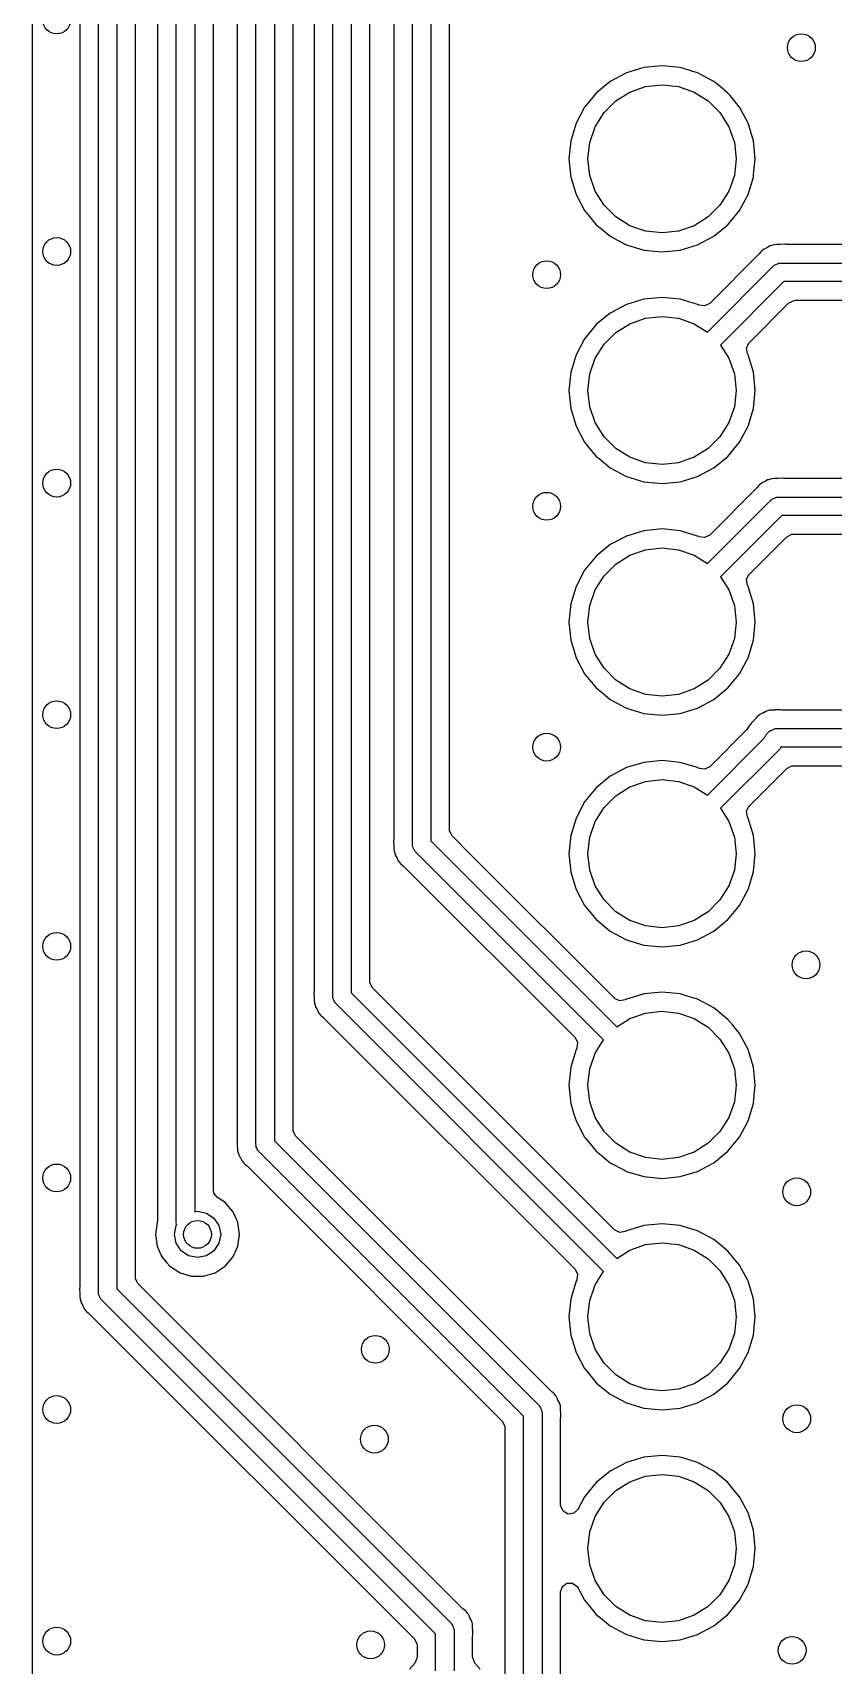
# Model space of a CAD drawing. Extents: x 100.3 to 185, y -144.7 to -85.3.
# Drawn here: x 100.3 to 108.95, y -123.76 to -106.14 of the extents above; entities that cross this region are included whole.
import ezdxf

# ---------------------------------------------------------------- set-up
doc = ezdxf.new("R2010")
doc.units = 0
doc.layers.add('BLACK', color=7, linetype='CONTINUOUS')

msp = doc.modelspace()

# ---------------------------------------------------------------- linework, layer by layer
at = {"layer": 'BLACK', "linetype": 'CONTINUOUS'}
for p, q in [((100.3, -130.568), (100.3, -91.0553)), ((101.01, -119.74), (101.01, -97.09)), ((101.21, -97.1314), (101.21, -119.699)), ((101.41, -119.575), (101.41, -97.2555)), ((101.649, -97.5243), (101.649, -118.915)), ((101.85, -118.98), (101.85, -97.5)), ((102.05, -97.5414), (102.05, -118.866)), ((102.251, -118.63), (102.251, -97.6655)), ((102.509, -98.0143), (102.509, -118.075)), ((102.71, -118.14), (102.71, -97.99)), ((102.91, -98.0314), (102.91, -118.099)), ((103.111, -117.975), (103.111, -98.1555)), ((103.34, -98.5093), (103.34, -116.479)), ((103.54, -116.544), (103.54, -98.485)), ((103.74, -98.5264), (103.74, -116.503)), ((103.941, -116.379), (103.941, -100.684)), ((104.2, -104.574), (104.2, -114.839)), ((104.4, -114.904), (104.4, -104.55)), ((104.6, -104.591), (104.6, -114.863)), ((104.8, -107.5), (104.8, -105)), ((100.809, -106.003), (100.809, -108.497)), ((106.711, -106.571), (106.537, -106.664)), ((106.899, -106.514), (106.711, -106.571)), ((106.711, -106.571), (106.711, -106.571)), ((107.096, -106.495), (106.899, -106.514)), ((106.899, -106.514), (106.899, -106.514)), ((107.292, -106.514), (107.096, -106.495)), ((107.096, -106.495), (107.096, -106.495)), ((107.386, -106.542), (107.292, -106.514)), ((107.292, -106.514), (107.292, -106.514)), ((107.418, -106.552), (107.386, -106.542)), ((107.48, -106.571), (107.418, -106.552)), ((107.654, -106.664), (107.48, -106.571)), ((107.48, -106.571), (107.48, -106.571)), ((106.385, -106.789), (106.26, -106.941)), ((106.537, -106.664), (106.385, -106.789)), ((106.385, -106.789), (106.385, -106.789)), ((106.537, -106.664), (106.537, -106.664)), ((106.597, -106.874), (106.748, -106.779)), ((106.748, -106.779), (106.918, -106.72)), ((106.918, -106.72), (107.096, -106.7)), ((107.096, -106.7), (107.274, -106.72)), ((107.274, -106.72), (107.443, -106.779)), ((107.443, -106.779), (107.594, -106.874)), ((107.718, -106.716), (107.654, -106.664)), ((107.654, -106.664), (107.654, -106.664)), ((107.654, -106.664), (107.654, -106.664)), ((107.807, -106.789), (107.718, -106.716)), ((107.827, -106.814), (107.807, -106.789)), ((107.807, -106.789), (107.807, -106.789)), ((106.26, -106.941), (106.167, -107.115)), ((106.26, -106.941), (106.26, -106.941)), ((106.47, -107.001), (106.597, -106.874)), ((107.594, -106.874), (107.721, -107.001)), ((107.932, -106.941), (107.827, -106.814)), ((108.017, -107.1), (107.932, -106.941)), ((107.932, -106.941), (107.932, -106.941)), ((107.932, -106.941), (107.932, -106.941)), ((106.167, -107.115), (106.109, -107.304)), ((106.167, -107.115), (106.167, -107.115)), ((106.316, -107.322), (106.375, -107.153)), ((106.375, -107.153), (106.47, -107.001)), ((107.721, -107.001), (107.816, -107.153)), ((107.816, -107.153), (107.876, -107.322)), ((108.024, -107.115), (108.017, -107.1)), ((108.082, -107.304), (108.024, -107.115)), ((106.109, -107.304), (106.09, -107.5)), ((106.109, -107.304), (106.109, -107.304)), ((106.295, -107.5), (106.316, -107.322)), ((107.876, -107.322), (107.896, -107.5)), ((108.101, -107.5), (108.082, -107.304)), ((108.082, -107.304), (108.082, -107.304)), ((108.082, -107.304), (108.082, -107.304)), ((104.8, -114.739), (104.8, -107.5)), ((106.09, -107.5), (106.09, -107.5)), ((106.09, -107.5), (106.109, -107.696)), ((106.316, -107.678), (106.295, -107.5)), ((107.896, -107.5), (107.876, -107.678)), ((108.084, -107.669), (108.101, -107.5)), ((108.101, -107.5), (108.101, -107.5)), ((106.375, -107.847), (106.316, -107.678)), ((107.876, -107.678), (107.816, -107.847)), ((108.082, -107.696), (108.084, -107.669)), ((106.109, -107.696), (106.109, -107.696)), ((106.109, -107.696), (106.167, -107.885)), ((106.47, -107.999), (106.375, -107.847)), ((107.816, -107.847), (107.721, -107.999)), ((108.024, -107.885), (108.082, -107.696)), ((106.167, -107.885), (106.167, -107.885)), ((106.167, -107.885), (106.26, -108.059)), ((106.597, -108.126), (106.47, -107.999)), ((107.721, -107.999), (107.594, -108.126)), ((107.932, -108.059), (108.024, -107.885)), ((106.26, -108.059), (106.26, -108.059)), ((106.26, -108.059), (106.26, -108.059)), ((106.26, -108.059), (106.312, -108.122)), ((106.312, -108.122), (106.385, -108.211)), ((106.385, -108.211), (106.385, -108.211)), ((106.385, -108.211), (106.44, -108.256)), ((106.748, -108.221), (106.597, -108.126)), ((107.594, -108.126), (107.443, -108.221)), ((107.654, -108.336), (107.807, -108.211)), ((107.807, -108.211), (107.932, -108.059)), ((106.44, -108.256), (106.537, -108.336)), ((106.537, -108.336), (106.537, -108.336)), ((106.537, -108.336), (106.537, -108.336)), ((106.537, -108.336), (106.708, -108.427)), ((106.918, -108.28), (106.748, -108.221)), ((107.096, -108.3), (106.918, -108.28)), ((107.274, -108.28), (107.096, -108.3)), ((107.443, -108.221), (107.274, -108.28)), ((107.48, -108.429), (107.654, -108.336)), ((100.809, -108.497), (100.81, -108.5)), ((100.81, -108.5), (100.809, -108.503)), ((100.809, -108.503), (100.809, -110.997)), ((106.708, -108.427), (106.711, -108.429)), ((106.711, -108.429), (106.899, -108.486)), ((106.899, -108.486), (106.899, -108.486)), ((106.899, -108.486), (106.899, -108.486)), ((106.899, -108.486), (107.096, -108.505)), ((107.096, -108.505), (107.292, -108.486)), ((107.096, -108.505), (107.096, -108.505)), ((107.096, -108.505), (107.096, -108.505)), ((107.292, -108.486), (107.48, -108.429)), ((107.292, -108.486), (107.292, -108.486)), ((107.292, -108.486), (107.292, -108.486)), ((108.141, -108.53), (107.61, -109.061)), ((108.145, -108.525), (108.141, -108.53)), ((108.165, -108.499), (108.145, -108.525)), ((108.173, -108.494), (108.165, -108.499)), ((108.191, -108.48), (108.173, -108.494)), ((108.198, -108.473), (108.191, -108.48)), ((108.227, -108.46), (108.198, -108.473)), ((108.198, -108.473), (108.198, -108.473)), ((108.233, -108.457), (108.227, -108.46)), ((108.26, -108.44), (108.233, -108.457)), ((108.27, -108.438), (108.26, -108.44)), ((108.26, -108.44), (108.26, -108.44)), ((108.292, -108.431), (108.27, -108.438)), ((108.301, -108.427), (108.292, -108.431)), ((108.332, -108.426), (108.301, -108.427)), ((108.301, -108.427), (108.301, -108.427)), ((108.339, -108.425), (108.332, -108.426)), ((108.343, -108.424), (108.339, -108.425)), ((108.362, -108.424), (108.343, -108.424)), ((108.365, -108.424), (108.362, -108.424)), ((108.372, -108.424), (108.365, -108.424)), ((108.413, -108.422), (108.372, -108.424)), ((108.422, -108.423), (108.413, -108.422)), ((108.436, -108.424), (108.422, -108.422)), ((108.422, -108.422), (108.422, -108.423)), ((109.368, -108.424), (108.436, -108.424)), ((107.585, -109.369), (108.3, -108.654)), ((108.3, -108.654), (108.307, -108.651)), ((108.307, -108.651), (108.312, -108.644)), ((108.312, -108.644), (108.334, -108.637)), ((108.334, -108.637), (108.355, -108.626)), ((108.355, -108.626), (108.363, -108.627)), ((108.363, -108.627), (108.371, -108.625)), ((108.371, -108.625), (111.234, -108.625)), ((108.412, -108.825), (107.727, -109.51)), ((111.275, -108.825), (108.412, -108.825)), ((106.711, -109.071), (106.537, -109.164)), ((106.899, -109.014), (106.711, -109.071)), ((106.711, -109.071), (106.711, -109.071)), ((107.096, -108.995), (106.899, -109.014)), ((106.899, -109.014), (106.899, -109.014)), ((107.292, -109.014), (107.096, -108.995)), ((107.096, -108.995), (107.096, -108.995)), ((107.48, -109.071), (107.292, -109.014)), ((107.292, -109.014), (107.292, -109.014)), ((107.292, -109.014), (107.292, -109.014)), ((107.493, -109.078), (107.48, -109.071)), ((107.495, -109.079), (107.493, -109.078)), ((107.555, -109.088), (107.495, -109.079)), ((107.61, -109.061), (107.555, -109.088)), ((108.035, -109.486), (108.466, -109.054)), ((108.466, -109.054), (108.521, -109.027)), ((108.521, -109.027), (108.536, -109.025)), ((108.536, -109.025), (109.429, -109.025)), ((106.537, -109.164), (106.385, -109.289)), ((106.537, -109.164), (106.537, -109.164)), ((106.748, -109.279), (106.918, -109.22)), ((106.918, -109.22), (107.096, -109.2)), ((107.096, -109.2), (107.274, -109.22)), ((107.274, -109.22), (107.443, -109.279)), ((106.26, -109.441), (106.167, -109.615)), ((106.385, -109.289), (106.26, -109.441)), ((106.26, -109.441), (106.26, -109.441)), ((106.385, -109.289), (106.385, -109.289)), ((106.47, -109.501), (106.597, -109.374)), ((106.597, -109.374), (106.748, -109.279)), ((107.443, -109.279), (107.585, -109.369)), ((106.167, -109.615), (106.109, -109.804)), ((106.167, -109.615), (106.167, -109.615)), ((106.375, -109.653), (106.47, -109.501)), ((107.727, -109.51), (107.816, -109.653)), ((108.007, -109.542), (108.034, -109.487)), ((108.018, -109.602), (108.007, -109.542)), ((108.024, -109.615), (108.018, -109.602)), ((108.082, -109.804), (108.024, -109.615)), ((108.034, -109.487), (108.035, -109.486)), ((106.316, -109.822), (106.375, -109.653)), ((107.816, -109.653), (107.876, -109.822)), ((106.109, -109.804), (106.09, -110)), ((106.109, -109.804), (106.109, -109.804)), ((106.295, -110), (106.316, -109.822)), ((107.876, -109.822), (107.896, -110)), ((108.101, -110), (108.082, -109.804)), ((108.082, -109.804), (108.082, -109.804)), ((108.082, -109.804), (108.082, -109.804)), ((106.09, -110), (106.09, -110)), ((106.09, -110), (106.109, -110.196)), ((106.316, -110.178), (106.295, -110)), ((107.896, -110), (107.876, -110.178)), ((108.082, -110.195), (108.101, -110)), ((108.101, -110), (108.101, -110)), ((106.109, -110.196), (106.109, -110.196)), ((106.109, -110.196), (106.167, -110.385)), ((106.375, -110.347), (106.316, -110.178)), ((107.876, -110.178), (107.816, -110.347)), ((108.024, -110.385), (108.082, -110.196)), ((108.082, -110.196), (108.082, -110.195)), ((106.167, -110.385), (106.167, -110.385)), ((106.167, -110.385), (106.26, -110.559)), ((106.47, -110.499), (106.375, -110.347)), ((106.597, -110.626), (106.47, -110.499)), ((107.721, -110.499), (107.594, -110.626)), ((107.816, -110.347), (107.721, -110.499)), ((107.932, -110.559), (108.024, -110.385)), ((106.26, -110.559), (106.26, -110.559)), ((106.26, -110.559), (106.26, -110.559)), ((106.26, -110.559), (106.303, -110.611)), ((106.303, -110.611), (106.385, -110.711)), ((106.748, -110.721), (106.597, -110.626)), ((107.594, -110.626), (107.443, -110.721)), ((107.807, -110.711), (107.932, -110.559)), ((106.385, -110.711), (106.385, -110.711)), ((106.385, -110.711), (106.415, -110.736)), ((106.415, -110.736), (106.537, -110.836)), ((106.537, -110.836), (106.537, -110.836)), ((106.537, -110.836), (106.537, -110.836)), ((106.537, -110.836), (106.711, -110.929)), ((106.918, -110.78), (106.748, -110.721)), ((107.096, -110.8), (106.918, -110.78)), ((107.274, -110.78), (107.096, -110.8)), ((107.443, -110.721), (107.274, -110.78)), ((107.48, -110.929), (107.654, -110.836)), ((107.654, -110.836), (107.807, -110.711)), ((100.809, -110.997), (100.81, -111)), ((100.81, -111), (100.809, -111.003)), ((100.809, -111.003), (100.809, -113.497)), ((106.711, -110.929), (106.711, -110.929)), ((106.711, -110.929), (106.899, -110.986)), ((106.899, -110.986), (106.899, -110.986)), ((106.899, -110.986), (106.899, -110.986)), ((106.899, -110.986), (107.096, -111.005)), ((107.096, -111.005), (107.292, -110.986)), ((107.096, -111.005), (107.096, -111.005)), ((107.096, -111.005), (107.096, -111.005)), ((107.292, -110.986), (107.48, -110.929)), ((107.292, -110.986), (107.292, -110.986)), ((107.292, -110.986), (107.292, -110.986)), ((108.14, -111.024), (108.12, -111.05)), ((108.148, -111.019), (108.14, -111.024)), ((108.166, -111.005), (108.148, -111.019)), ((108.173, -110.998), (108.166, -111.005)), ((108.202, -110.985), (108.173, -110.998)), ((108.208, -110.982), (108.202, -110.985)), ((108.235, -110.965), (108.208, -110.982)), ((108.238, -110.964), (108.235, -110.965)), ((108.245, -110.963), (108.238, -110.964)), ((108.267, -110.956), (108.245, -110.963)), ((108.276, -110.952), (108.267, -110.956)), ((108.285, -110.952), (108.276, -110.952)), ((108.276, -110.952), (108.276, -110.952)), ((108.307, -110.951), (108.285, -110.952)), ((108.314, -110.95), (108.307, -110.951)), ((108.318, -110.95), (108.314, -110.95)), ((108.337, -110.95), (108.318, -110.95)), ((108.318, -110.95), (108.318, -110.95)), ((108.34, -110.949), (108.337, -110.95)), ((108.347, -110.949), (108.34, -110.949)), ((108.388, -110.947), (108.347, -110.949)), ((108.397, -110.948), (108.388, -110.947)), ((108.411, -110.95), (108.397, -110.947)), ((108.397, -110.947), (108.397, -110.948)), ((109.399, -110.95), (108.411, -110.95)), ((107.585, -111.869), (108.275, -111.179)), ((108.116, -111.055), (107.61, -111.561)), ((108.12, -111.05), (108.116, -111.055)), ((108.275, -111.179), (108.282, -111.176)), ((108.282, -111.176), (108.287, -111.169)), ((108.287, -111.169), (108.309, -111.162)), ((108.309, -111.162), (108.33, -111.151)), ((108.33, -111.151), (108.338, -111.152)), ((108.338, -111.152), (108.346, -111.15)), ((108.346, -111.15), (111.409, -111.15)), ((108.387, -111.35), (107.727, -112.01)), ((111.45, -111.35), (108.387, -111.35)), ((106.899, -111.514), (106.711, -111.571)), ((107.096, -111.495), (106.899, -111.514)), ((106.899, -111.514), (106.899, -111.514)), ((107.292, -111.514), (107.096, -111.495)), ((107.096, -111.495), (107.096, -111.495)), ((107.306, -111.518), (107.292, -111.514)), ((107.292, -111.514), (107.292, -111.514)), ((107.48, -111.571), (107.306, -111.518)), ((108.441, -111.579), (108.496, -111.552)), ((108.496, -111.552), (108.511, -111.55)), ((108.511, -111.55), (109.399, -111.55)), ((106.537, -111.664), (106.385, -111.789)), ((106.711, -111.571), (106.537, -111.664)), ((106.537, -111.664), (106.537, -111.664)), ((106.711, -111.571), (106.711, -111.571)), ((106.748, -111.779), (106.918, -111.72)), ((106.918, -111.72), (107.096, -111.7)), ((107.096, -111.7), (107.274, -111.72)), ((107.274, -111.72), (107.443, -111.779)), ((107.493, -111.578), (107.48, -111.571)), ((107.495, -111.579), (107.493, -111.578)), ((107.555, -111.588), (107.495, -111.579)), ((107.61, -111.561), (107.555, -111.588)), ((108.035, -111.986), (108.441, -111.579)), ((106.385, -111.789), (106.26, -111.941)), ((106.385, -111.789), (106.385, -111.789)), ((106.47, -112.001), (106.597, -111.874)), ((106.597, -111.874), (106.748, -111.779)), ((107.443, -111.779), (107.585, -111.869)), ((106.26, -111.941), (106.167, -112.115)), ((106.26, -111.941), (106.26, -111.941)), ((106.375, -112.153), (106.47, -112.001)), ((107.727, -112.01), (107.816, -112.153)), ((108.007, -112.042), (108.034, -111.987)), ((108.018, -112.102), (108.007, -112.042)), ((108.034, -111.987), (108.035, -111.986)), ((106.167, -112.115), (106.109, -112.304)), ((106.167, -112.115), (106.167, -112.115)), ((106.316, -112.322), (106.375, -112.153)), ((107.816, -112.153), (107.876, -112.322)), ((108.024, -112.115), (108.018, -112.102)), ((108.082, -112.304), (108.024, -112.115)), ((106.109, -112.304), (106.09, -112.5)), ((106.109, -112.304), (106.109, -112.304)), ((106.295, -112.5), (106.316, -112.322)), ((107.876, -112.322), (107.896, -112.5)), ((108.101, -112.5), (108.082, -112.304)), ((108.082, -112.304), (108.082, -112.304)), ((108.082, -112.304), (108.082, -112.304)), ((106.09, -112.5), (106.09, -112.5)), ((106.09, -112.5), (106.109, -112.696)), ((106.316, -112.678), (106.295, -112.5)), ((107.896, -112.5), (107.876, -112.678)), ((108.082, -112.695), (108.101, -112.5)), ((108.101, -112.5), (108.101, -112.5)), ((106.109, -112.696), (106.109, -112.696)), ((106.109, -112.696), (106.167, -112.885)), ((106.375, -112.847), (106.316, -112.678)), ((107.876, -112.678), (107.816, -112.847)), ((108.024, -112.885), (108.082, -112.696)), ((108.082, -112.696), (108.082, -112.695)), ((106.167, -112.885), (106.167, -112.885)), ((106.167, -112.885), (106.26, -113.059)), ((106.47, -112.999), (106.375, -112.847)), ((107.816, -112.847), (107.721, -112.999)), ((107.932, -113.059), (108.024, -112.885)), ((106.26, -113.059), (106.26, -113.059)), ((106.26, -113.059), (106.26, -113.059)), ((106.26, -113.059), (106.312, -113.122)), ((106.312, -113.122), (106.385, -113.211)), ((106.597, -113.126), (106.47, -112.999)), ((106.748, -113.221), (106.597, -113.126)), ((107.594, -113.126), (107.443, -113.221)), ((107.721, -112.999), (107.594, -113.126)), ((107.807, -113.211), (107.932, -113.059)), ((106.385, -113.211), (106.385, -113.211)), ((106.385, -113.211), (106.456, -113.269)), ((106.456, -113.269), (106.537, -113.336)), ((106.918, -113.28), (106.748, -113.221)), ((107.096, -113.3), (106.918, -113.28)), ((107.274, -113.28), (107.096, -113.3)), ((107.443, -113.221), (107.274, -113.28)), ((107.654, -113.336), (107.807, -113.211)), ((100.809, -113.497), (100.81, -113.5)), ((106.537, -113.336), (106.537, -113.336)), ((106.537, -113.336), (106.537, -113.336)), ((106.537, -113.336), (106.711, -113.429)), ((106.711, -113.429), (106.711, -113.429)), ((106.711, -113.429), (106.899, -113.486)), ((106.899, -113.486), (106.899, -113.486)), ((106.899, -113.486), (106.899, -113.486)), ((106.899, -113.486), (107.096, -113.505)), ((107.096, -113.505), (107.292, -113.486)), ((107.292, -113.486), (107.48, -113.429)), ((107.292, -113.486), (107.292, -113.486)), ((107.292, -113.486), (107.292, -113.486)), ((107.48, -113.429), (107.654, -113.336)), ((108.152, -113.498), (108.145, -113.505)), ((108.181, -113.485), (108.152, -113.498)), ((108.187, -113.482), (108.181, -113.485)), ((108.215, -113.465), (108.187, -113.482)), ((108.224, -113.463), (108.215, -113.465)), ((108.215, -113.465), (108.215, -113.465)), ((108.246, -113.456), (108.224, -113.463)), ((108.255, -113.452), (108.246, -113.456)), ((108.287, -113.451), (108.255, -113.452)), ((108.294, -113.45), (108.287, -113.451)), ((108.297, -113.45), (108.294, -113.45)), ((108.317, -113.45), (108.297, -113.45)), ((108.319, -113.449), (108.317, -113.45)), ((108.327, -113.449), (108.319, -113.449)), ((108.367, -113.447), (108.327, -113.449)), ((108.376, -113.448), (108.367, -113.447)), ((108.39, -113.45), (108.376, -113.447)), ((108.376, -113.447), (108.376, -113.448)), ((109.399, -113.45), (108.39, -113.45)), ((100.81, -113.5), (100.809, -113.503)), ((100.809, -113.503), (100.809, -115.997)), ((107.096, -113.505), (107.096, -113.505)), ((107.096, -113.505), (107.096, -113.505)), ((108.01, -113.66), (107.61, -114.061)), ((108.033, -113.626), (108.01, -113.66)), ((108.036, -113.619), (108.033, -113.626)), ((108.057, -113.595), (108.036, -113.619)), ((108.036, -113.619), (108.036, -113.619)), ((108.061, -113.59), (108.057, -113.595)), ((108.063, -113.587), (108.061, -113.59)), ((108.077, -113.573), (108.063, -113.587)), ((108.063, -113.587), (108.063, -113.587)), ((108.079, -113.571), (108.077, -113.573)), ((108.105, -113.543), (108.079, -113.571)), ((108.108, -113.539), (108.105, -113.543)), ((108.119, -113.524), (108.108, -113.539)), ((108.127, -113.519), (108.119, -113.524)), ((108.145, -113.505), (108.127, -113.519)), ((108.261, -113.676), (108.266, -113.669)), ((108.266, -113.669), (108.288, -113.662)), ((108.288, -113.662), (108.309, -113.651)), ((108.309, -113.651), (108.317, -113.652)), ((108.317, -113.652), (108.325, -113.65)), ((108.325, -113.65), (111.709, -113.65)), ((107.585, -114.369), (108.203, -113.751)), ((108.203, -113.751), (108.207, -113.743)), ((108.207, -113.743), (108.215, -113.721)), ((108.215, -113.721), (108.221, -113.716)), ((108.221, -113.716), (108.225, -113.709)), ((108.225, -113.709), (108.254, -113.679)), ((108.254, -113.679), (108.261, -113.676)), ((108.379, -113.85), (108.376, -113.859)), ((111.75, -113.85), (108.379, -113.85)), ((106.899, -114.014), (106.711, -114.071)), ((107.096, -113.995), (106.899, -114.014)), ((106.899, -114.014), (106.899, -114.014)), ((107.292, -114.014), (107.096, -113.995)), ((107.096, -113.995), (107.096, -113.995)), ((107.48, -114.071), (107.292, -114.014)), ((107.292, -114.014), (107.292, -114.014)), ((107.292, -114.014), (107.292, -114.014)), ((108.366, -113.871), (107.727, -114.51)), ((108.37, -113.864), (108.366, -113.871)), ((108.376, -113.859), (108.37, -113.864)), ((106.537, -114.164), (106.385, -114.289)), ((106.711, -114.071), (106.537, -114.164)), ((106.537, -114.164), (106.537, -114.164)), ((106.711, -114.071), (106.711, -114.071)), ((106.918, -114.22), (107.096, -114.2)), ((107.096, -114.2), (107.274, -114.22)), ((107.493, -114.078), (107.48, -114.071)), ((107.495, -114.079), (107.493, -114.078)), ((107.555, -114.088), (107.495, -114.079)), ((107.61, -114.061), (107.555, -114.088)), ((108.035, -114.486), (108.441, -114.079)), ((108.441, -114.079), (108.496, -114.052)), ((108.496, -114.052), (108.511, -114.05)), ((108.511, -114.05), (109.399, -114.05)), ((106.385, -114.289), (106.26, -114.441)), ((106.385, -114.289), (106.385, -114.289)), ((106.47, -114.501), (106.597, -114.374)), ((106.597, -114.374), (106.748, -114.279)), ((106.748, -114.279), (106.918, -114.22)), ((107.274, -114.22), (107.443, -114.279)), ((107.443, -114.279), (107.585, -114.369)), ((106.26, -114.441), (106.167, -114.615)), ((106.26, -114.441), (106.26, -114.441)), ((106.375, -114.653), (106.47, -114.501)), ((107.727, -114.51), (107.816, -114.653)), ((108.007, -114.542), (108.034, -114.487)), ((108.018, -114.602), (108.007, -114.542)), ((108.034, -114.487), (108.035, -114.486)), ((106.167, -114.615), (106.109, -114.804)), ((106.167, -114.615), (106.167, -114.615)), ((106.316, -114.822), (106.375, -114.653)), ((107.816, -114.653), (107.876, -114.822)), ((108.024, -114.615), (108.018, -114.602)), ((108.082, -114.804), (108.024, -114.615)), ((104.2, -114.839), (104.197, -114.853)), ((104.197, -114.853), (104.198, -114.853)), ((104.198, -114.853), (104.197, -114.862)), ((104.197, -114.862), (104.199, -114.91)), ((104.402, -114.912), (104.4, -114.904)), ((104.6, -114.863), (106.606, -116.869)), ((104.802, -114.754), (104.8, -114.739)), ((104.829, -114.809), (104.802, -114.754)), ((105.021, -115), (104.829, -114.809)), ((106.109, -114.804), (106.09, -115)), ((106.109, -114.804), (106.109, -114.804)), ((106.295, -115), (106.316, -114.822)), ((107.876, -114.822), (107.896, -115)), ((108.101, -115), (108.082, -114.804)), ((108.082, -114.804), (108.082, -114.804)), ((108.082, -114.804), (108.082, -114.804)), ((104.199, -114.91), (104.2, -114.913)), ((104.2, -114.913), (104.2, -114.932)), ((104.2, -114.932), (104.2, -114.936)), ((104.2, -114.936), (104.201, -114.943)), ((104.201, -114.943), (104.201, -114.948)), ((104.201, -114.948), (104.202, -114.974)), ((104.202, -114.974), (104.202, -114.974)), ((104.202, -114.974), (104.206, -114.983)), ((104.206, -114.983), (104.213, -115.005)), ((104.213, -115.005), (104.215, -115.015)), ((104.215, -115.015), (104.232, -115.042)), ((104.232, -115.042), (104.235, -115.048)), ((104.235, -115.048), (104.248, -115.077)), ((104.248, -115.077), (104.248, -115.077)), ((104.248, -115.077), (104.255, -115.084)), ((104.255, -115.084), (104.269, -115.102)), ((104.401, -114.92), (104.402, -114.912)), ((104.412, -114.941), (104.401, -114.92)), ((104.419, -114.963), (104.412, -114.941)), ((104.426, -114.968), (104.419, -114.963)), ((104.429, -114.975), (104.426, -114.968)), ((106.464, -117.01), (104.429, -114.975)), ((106.581, -116.561), (105.021, -115)), ((106.09, -115), (106.09, -115)), ((106.09, -115), (106.109, -115.196)), ((106.316, -115.178), (106.295, -115)), ((107.896, -115), (107.876, -115.178)), ((108.082, -115.192), (108.101, -115)), ((108.101, -115), (108.101, -115)), ((104.269, -115.102), (104.273, -115.109)), ((104.273, -115.109), (104.274, -115.11)), ((104.274, -115.11), (104.3, -115.13)), ((104.3, -115.13), (104.305, -115.134)), ((104.305, -115.134), (106.156, -116.986)), ((106.109, -115.196), (106.109, -115.196)), ((106.109, -115.196), (106.122, -115.237)), ((106.122, -115.237), (106.161, -115.365)), ((106.375, -115.347), (106.316, -115.178)), ((107.876, -115.178), (107.816, -115.347)), ((108.024, -115.385), (108.082, -115.196)), ((108.082, -115.196), (108.082, -115.192)), ((106.161, -115.365), (106.167, -115.385)), ((106.167, -115.385), (106.167, -115.385)), ((106.167, -115.385), (106.26, -115.559)), ((106.47, -115.499), (106.375, -115.347)), ((107.816, -115.347), (107.721, -115.499)), ((107.932, -115.559), (108.024, -115.385)), ((106.26, -115.559), (106.26, -115.559)), ((106.26, -115.559), (106.26, -115.559)), ((106.26, -115.559), (106.297, -115.605)), ((106.297, -115.605), (106.385, -115.711)), ((106.597, -115.626), (106.47, -115.499)), ((107.721, -115.499), (107.594, -115.626)), ((107.807, -115.711), (107.932, -115.559)), ((106.385, -115.711), (106.385, -115.711)), ((106.385, -115.711), (106.42, -115.74)), ((106.42, -115.74), (106.537, -115.836)), ((106.748, -115.721), (106.597, -115.626)), ((106.918, -115.78), (106.748, -115.721)), ((107.096, -115.8), (106.918, -115.78)), ((107.274, -115.78), (107.096, -115.8)), ((107.443, -115.721), (107.274, -115.78)), ((107.594, -115.626), (107.443, -115.721)), ((107.654, -115.836), (107.807, -115.711)), ((106.537, -115.836), (106.537, -115.836)), ((106.537, -115.836), (106.537, -115.836)), ((106.537, -115.836), (106.696, -115.921)), ((106.696, -115.921), (106.711, -115.929)), ((106.711, -115.929), (106.899, -115.986)), ((107.292, -115.986), (107.48, -115.929)), ((107.48, -115.929), (107.654, -115.836)), ((100.809, -115.997), (100.81, -116)), ((100.81, -116), (100.809, -116.003)), ((100.809, -116.003), (100.809, -118.497)), ((106.899, -115.986), (106.899, -115.986)), ((106.899, -115.986), (106.899, -115.986)), ((106.899, -115.986), (107.096, -116.005)), ((107.096, -116.005), (107.292, -115.986)), ((107.096, -116.005), (107.096, -116.005)), ((107.096, -116.005), (107.096, -116.005)), ((107.292, -115.986), (107.292, -115.986)), ((107.292, -115.986), (107.292, -115.986)), ((103.34, -116.479), (103.337, -116.493)), ((103.337, -116.493), (103.338, -116.493)), ((103.338, -116.493), (103.337, -116.502)), ((103.942, -116.394), (103.941, -116.379)), ((103.969, -116.449), (103.942, -116.394)), ((105.285, -117.764), (103.969, -116.449)), ((103.337, -116.502), (103.339, -116.55)), ((103.339, -116.55), (103.34, -116.553)), ((103.34, -116.553), (103.34, -116.572)), ((103.34, -116.572), (103.34, -116.576)), ((103.34, -116.576), (103.341, -116.583)), ((103.341, -116.583), (103.342, -116.614)), ((103.342, -116.614), (103.342, -116.614)), ((103.342, -116.614), (103.346, -116.623)), ((103.346, -116.623), (103.353, -116.645)), ((103.353, -116.645), (103.355, -116.655)), ((103.355, -116.655), (103.372, -116.682)), ((103.542, -116.552), (103.54, -116.544)), ((103.541, -116.56), (103.542, -116.552)), ((103.552, -116.581), (103.541, -116.56)), ((103.559, -116.603), (103.552, -116.581)), ((103.566, -116.608), (103.559, -116.603)), ((103.569, -116.615), (103.566, -116.608)), ((106.464, -119.51), (103.569, -116.615)), ((103.74, -116.503), (106.606, -119.369)), ((106.583, -116.562), (106.581, -116.561)), ((106.638, -116.589), (106.583, -116.562)), ((106.698, -116.578), (106.638, -116.589)), ((106.711, -116.571), (106.698, -116.578)), ((106.846, -116.53), (106.711, -116.571)), ((106.711, -116.571), (106.711, -116.571)), ((106.711, -116.571), (106.711, -116.571)), ((106.899, -116.514), (106.846, -116.53)), ((107.096, -116.495), (106.899, -116.514)), ((106.899, -116.514), (106.899, -116.514)), ((107.292, -116.514), (107.096, -116.495)), ((107.096, -116.495), (107.096, -116.495)), ((107.345, -116.53), (107.292, -116.514)), ((107.292, -116.514), (107.292, -116.514)), ((107.48, -116.571), (107.345, -116.53)), ((107.654, -116.664), (107.48, -116.571)), ((107.48, -116.571), (107.48, -116.571)), ((107.48, -116.571), (107.48, -116.571)), ((107.697, -116.7), (107.654, -116.664)), ((107.654, -116.664), (107.654, -116.664)), ((107.654, -116.664), (107.654, -116.664)), ((103.372, -116.682), (103.375, -116.688)), ((103.375, -116.688), (103.388, -116.717)), ((103.388, -116.717), (103.388, -116.717)), ((103.388, -116.717), (103.395, -116.724)), ((103.395, -116.724), (103.409, -116.742)), ((103.409, -116.742), (103.414, -116.749)), ((103.414, -116.749), (103.414, -116.75)), ((103.414, -116.75), (103.44, -116.77)), ((103.44, -116.77), (103.445, -116.774)), ((103.445, -116.774), (106.156, -119.486)), ((106.606, -116.869), (106.748, -116.779)), ((106.748, -116.779), (106.918, -116.72)), ((106.918, -116.72), (107.096, -116.7)), ((107.096, -116.7), (107.274, -116.72)), ((107.274, -116.72), (107.443, -116.779)), ((107.443, -116.779), (107.594, -116.874)), ((107.807, -116.789), (107.697, -116.7)), ((107.858, -116.852), (107.807, -116.789)), ((107.807, -116.789), (107.807, -116.789)), ((106.156, -116.986), (106.184, -117.04)), ((106.375, -117.153), (106.464, -117.01)), ((107.594, -116.874), (107.721, -117.001)), ((107.721, -117.001), (107.816, -117.153)), ((107.932, -116.941), (107.858, -116.852)), ((108.024, -117.115), (107.932, -116.941)), ((107.932, -116.941), (107.932, -116.941)), ((107.932, -116.941), (107.932, -116.941)), ((106.167, -117.115), (106.109, -117.304)), ((106.174, -117.102), (106.167, -117.115)), ((106.167, -117.115), (106.167, -117.115)), ((106.167, -117.115), (106.167, -117.115)), ((106.167, -117.115), (106.167, -117.115)), ((106.184, -117.04), (106.174, -117.101)), ((106.174, -117.101), (106.174, -117.102)), ((106.316, -117.322), (106.375, -117.153)), ((107.816, -117.153), (107.876, -117.322)), ((108.082, -117.304), (108.024, -117.115)), ((108.024, -117.115), (108.024, -117.115)), ((106.109, -117.304), (106.09, -117.5)), ((106.109, -117.304), (106.109, -117.304)), ((106.295, -117.5), (106.316, -117.322)), ((107.876, -117.322), (107.896, -117.5)), ((108.101, -117.5), (108.082, -117.304)), ((108.082, -117.304), (108.082, -117.304)), ((108.082, -117.304), (108.082, -117.304)), ((106.09, -117.5), (106.09, -117.5)), ((106.09, -117.5), (106.109, -117.696)), ((106.316, -117.678), (106.295, -117.5)), ((107.896, -117.5), (107.876, -117.678)), ((108.082, -117.689), (108.101, -117.5)), ((108.101, -117.5), (108.101, -117.5)), ((106.109, -117.696), (106.109, -117.696)), ((106.109, -117.696), (106.109, -117.696)), ((106.109, -117.696), (106.141, -117.802)), ((106.375, -117.847), (106.316, -117.678)), ((107.876, -117.678), (107.816, -117.847)), ((108.024, -117.885), (108.082, -117.696)), ((108.082, -117.696), (108.082, -117.689)), ((106.581, -119.061), (105.285, -117.764)), ((106.141, -117.802), (106.167, -117.885)), ((106.167, -117.885), (106.167, -117.885)), ((106.167, -117.885), (106.26, -118.059)), ((106.47, -117.999), (106.375, -117.847)), ((107.816, -117.847), (107.721, -117.999)), ((107.932, -118.059), (108.024, -117.885)), ((102.509, -118.075), (102.507, -118.089)), ((103.112, -117.99), (103.111, -117.975)), ((103.139, -118.045), (103.112, -117.99)), ((105.895, -120.8), (103.139, -118.045)), ((106.26, -118.059), (106.26, -118.059)), ((106.26, -118.059), (106.26, -118.059)), ((106.26, -118.059), (106.273, -118.075)), ((106.273, -118.075), (106.385, -118.211)), ((106.597, -118.126), (106.47, -117.999)), ((107.721, -117.999), (107.594, -118.126)), ((107.807, -118.211), (107.932, -118.059)), ((102.507, -118.089), (102.508, -118.089)), ((102.508, -118.089), (102.507, -118.098)), ((102.507, -118.098), (102.509, -118.146)), ((102.509, -118.146), (102.509, -118.148)), ((102.509, -118.148), (102.509, -118.168)), ((102.509, -118.168), (102.51, -118.171)), ((102.51, -118.171), (102.511, -118.178)), ((102.511, -118.178), (102.512, -118.21)), ((102.512, -118.21), (102.512, -118.21)), ((102.512, -118.21), (102.516, -118.219)), ((102.516, -118.219), (102.523, -118.241)), ((102.523, -118.241), (102.525, -118.25)), ((102.525, -118.25), (102.542, -118.278)), ((102.712, -118.148), (102.71, -118.14)), ((102.711, -118.156), (102.712, -118.148)), ((102.722, -118.177), (102.711, -118.156)), ((102.729, -118.199), (102.722, -118.177)), ((102.736, -118.204), (102.729, -118.199)), ((102.739, -118.211), (102.736, -118.204)), ((105.6, -121.071), (102.739, -118.211)), ((102.91, -118.099), (105.771, -120.959)), ((106.385, -118.211), (106.385, -118.211)), ((106.385, -118.211), (106.439, -118.256)), ((106.439, -118.256), (106.537, -118.336)), ((106.748, -118.221), (106.597, -118.126)), ((106.918, -118.28), (106.748, -118.221)), ((107.443, -118.221), (107.274, -118.28)), ((107.594, -118.126), (107.443, -118.221)), ((107.654, -118.336), (107.807, -118.211)), ((102.542, -118.278), (102.545, -118.284)), ((102.545, -118.284), (102.558, -118.313)), ((102.558, -118.313), (102.558, -118.313)), ((102.558, -118.313), (102.565, -118.32)), ((102.565, -118.32), (102.579, -118.338)), ((102.579, -118.338), (102.584, -118.346)), ((102.584, -118.346), (102.61, -118.365)), ((102.61, -118.365), (102.615, -118.37)), ((102.615, -118.37), (105.371, -121.125)), ((106.537, -118.336), (106.537, -118.336)), ((106.537, -118.336), (106.537, -118.336)), ((106.537, -118.336), (106.69, -118.418)), ((106.69, -118.418), (106.711, -118.429)), ((106.711, -118.429), (106.899, -118.486)), ((107.096, -118.3), (106.918, -118.28)), ((107.274, -118.28), (107.096, -118.3)), ((107.292, -118.486), (107.48, -118.429)), ((107.48, -118.429), (107.654, -118.336)), ((100.809, -118.497), (100.81, -118.5)), ((100.81, -118.5), (100.809, -118.503)), ((100.809, -118.503), (100.809, -119.675)), ((106.899, -118.486), (106.899, -118.486)), ((106.899, -118.486), (106.899, -118.486)), ((106.899, -118.486), (107.096, -118.505)), ((107.096, -118.505), (107.292, -118.486)), ((107.096, -118.505), (107.096, -118.505)), ((107.096, -118.505), (107.096, -118.505)), ((107.292, -118.486), (107.292, -118.486)), ((107.292, -118.486), (107.292, -118.486)), ((102.257, -118.666), (102.251, -118.63)), ((102.296, -118.713), (102.257, -118.666)), ((102.378, -118.766), (102.296, -118.713)), ((102.463, -118.864), (102.378, -118.766)), ((101.648, -118.948), (101.644, -118.98)), ((101.649, -118.915), (101.647, -118.929)), ((101.647, -118.929), (101.648, -118.929)), ((101.648, -118.929), (101.647, -118.938)), ((101.647, -118.938), (101.648, -118.948)), ((102.05, -118.866), (102.08, -118.86)), ((102.08, -118.86), (102.176, -118.879)), ((102.176, -118.879), (102.257, -118.933)), ((102.257, -118.933), (102.311, -119.014)), ((102.497, -118.938), (102.463, -118.864)), ((102.517, -118.982), (102.497, -118.938)), ((101.643, -118.982), (101.625, -119.11)), ((101.625, -119.11), (101.625, -119.11)), ((101.625, -119.11), (101.643, -119.238)), ((101.644, -118.98), (101.643, -118.982)), ((101.83, -119.11), (101.849, -119.014)), ((101.849, -119.206), (101.83, -119.11)), ((101.849, -119.014), (101.856, -119.004)), ((101.852, -118.988), (101.85, -118.98)), ((101.851, -118.996), (101.852, -118.988)), ((101.856, -119.004), (101.851, -118.996)), ((102.311, -119.014), (102.33, -119.11)), ((102.33, -119.11), (102.311, -119.206)), ((102.535, -119.108), (102.517, -118.982)), ((102.517, -119.238), (102.535, -119.11)), ((102.535, -119.11), (102.535, -119.108)), ((106.583, -119.062), (106.581, -119.061)), ((106.638, -119.089), (106.583, -119.062)), ((106.698, -119.078), (106.638, -119.089)), ((106.711, -119.071), (106.698, -119.078)), ((106.793, -119.046), (106.711, -119.071)), ((106.711, -119.071), (106.711, -119.071)), ((106.711, -119.071), (106.711, -119.071)), ((106.899, -119.014), (106.793, -119.046)), ((107.096, -118.995), (106.899, -119.014)), ((106.899, -119.014), (106.899, -119.014)), ((107.292, -119.014), (107.096, -118.995)), ((107.096, -118.995), (107.096, -118.995)), ((107.369, -119.037), (107.292, -119.014)), ((107.292, -119.014), (107.292, -119.014)), ((107.48, -119.071), (107.369, -119.037)), ((107.654, -119.164), (107.48, -119.071)), ((107.48, -119.071), (107.48, -119.071)), ((107.48, -119.071), (107.48, -119.071)), ((101.643, -119.238), (101.688, -119.336)), ((101.903, -119.287), (101.849, -119.206)), ((101.984, -119.341), (101.903, -119.287)), ((102.257, -119.287), (102.176, -119.341)), ((102.311, -119.206), (102.257, -119.287)), ((102.463, -119.356), (102.517, -119.238)), ((106.606, -119.369), (106.748, -119.279)), ((106.748, -119.279), (106.918, -119.22)), ((106.918, -119.22), (107.096, -119.2)), ((107.096, -119.2), (107.274, -119.22)), ((107.274, -119.22), (107.443, -119.279)), ((107.443, -119.279), (107.594, -119.374)), ((107.712, -119.212), (107.654, -119.164)), ((107.654, -119.164), (107.654, -119.164)), ((107.654, -119.164), (107.654, -119.164)), ((107.807, -119.289), (107.712, -119.212)), ((107.861, -119.356), (107.807, -119.289)), ((107.807, -119.289), (107.807, -119.289)), ((101.688, -119.336), (101.697, -119.356)), ((101.697, -119.356), (101.749, -119.416)), ((101.749, -119.416), (101.782, -119.454)), ((101.782, -119.454), (101.891, -119.524)), ((102.08, -119.36), (101.984, -119.341)), ((102.176, -119.341), (102.08, -119.36)), ((102.269, -119.524), (102.378, -119.454)), ((102.378, -119.454), (102.463, -119.356)), ((106.156, -119.486), (106.184, -119.54)), ((107.594, -119.374), (107.721, -119.501)), ((107.932, -119.441), (107.861, -119.356)), ((108.017, -119.601), (107.932, -119.441)), ((107.932, -119.441), (107.932, -119.441)), ((107.932, -119.441), (107.932, -119.441)), ((101.412, -119.59), (101.41, -119.575)), ((101.439, -119.645), (101.412, -119.59)), ((104.945, -123.15), (101.439, -119.645)), ((101.891, -119.524), (101.891, -119.524)), ((101.891, -119.524), (102.015, -119.56)), ((102.015, -119.56), (102.015, -119.56)), ((102.015, -119.56), (102.145, -119.56)), ((102.145, -119.56), (102.269, -119.524)), ((102.145, -119.56), (102.145, -119.56)), ((106.167, -119.615), (106.109, -119.804)), ((106.174, -119.602), (106.167, -119.615)), ((106.167, -119.615), (106.167, -119.615)), ((106.167, -119.615), (106.167, -119.615)), ((106.167, -119.615), (106.167, -119.615)), ((106.184, -119.54), (106.174, -119.601)), ((106.174, -119.601), (106.174, -119.602)), ((106.316, -119.822), (106.375, -119.653)), ((106.375, -119.653), (106.464, -119.51)), ((107.721, -119.501), (107.816, -119.653)), ((107.816, -119.653), (107.876, -119.822)), ((108.024, -119.615), (108.017, -119.601)), ((108.082, -119.804), (108.024, -119.615)), ((100.809, -119.675), (100.807, -119.689)), ((100.807, -119.689), (100.808, -119.689)), ((100.808, -119.689), (100.807, -119.698)), ((100.807, -119.698), (100.809, -119.746)), ((100.809, -119.746), (100.809, -119.748)), ((100.809, -119.748), (100.809, -119.768)), ((100.809, -119.768), (100.81, -119.771)), ((100.81, -119.771), (100.811, -119.778)), ((100.811, -119.778), (100.812, -119.81)), ((100.812, -119.81), (100.812, -119.81)), ((100.812, -119.81), (100.816, -119.819)), ((100.816, -119.819), (100.823, -119.841)), ((100.823, -119.841), (100.825, -119.85)), ((101.012, -119.748), (101.01, -119.74)), ((101.011, -119.756), (101.012, -119.748)), ((101.022, -119.777), (101.011, -119.756)), ((101.029, -119.799), (101.022, -119.777)), ((101.036, -119.804), (101.029, -119.799)), ((101.039, -119.811), (101.036, -119.804)), ((104.65, -123.421), (101.039, -119.811)), ((101.21, -119.699), (104.821, -123.309)), ((106.109, -119.804), (106.09, -120)), ((106.109, -119.804), (106.109, -119.804)), ((106.295, -120), (106.316, -119.822)), ((107.876, -119.822), (107.896, -120)), ((108.101, -120), (108.082, -119.804)), ((108.082, -119.804), (108.082, -119.804)), ((108.082, -119.804), (108.082, -119.804)), ((100.825, -119.85), (100.842, -119.878)), ((100.842, -119.878), (100.845, -119.884)), ((100.845, -119.884), (100.858, -119.913)), ((100.858, -119.913), (100.858, -119.913)), ((100.858, -119.913), (100.865, -119.92)), ((100.865, -119.92), (100.879, -119.938)), ((100.879, -119.938), (100.884, -119.946)), ((100.884, -119.946), (100.91, -119.965)), ((100.91, -119.965), (100.915, -119.97)), ((100.915, -119.97), (104.421, -123.475)), ((106.09, -120), (106.09, -120)), ((106.09, -120), (106.109, -120.196)), ((106.316, -120.178), (106.295, -120)), ((107.896, -120), (107.876, -120.178)), ((108.085, -120.158), (108.101, -120)), ((108.101, -120), (108.101, -120)), ((106.375, -120.347), (106.316, -120.178)), ((107.876, -120.178), (107.816, -120.347)), ((108.082, -120.196), (108.085, -120.158)), ((106.109, -120.196), (106.109, -120.196)), ((106.109, -120.196), (106.167, -120.385)), ((106.47, -120.499), (106.375, -120.347)), ((107.816, -120.347), (107.721, -120.499)), ((108.024, -120.385), (108.082, -120.196)), ((106.167, -120.385), (106.167, -120.385)), ((106.167, -120.385), (106.26, -120.559)), ((106.597, -120.626), (106.47, -120.499)), ((107.721, -120.499), (107.594, -120.626)), ((107.932, -120.559), (108.024, -120.385)), ((106.26, -120.559), (106.26, -120.559)), ((106.26, -120.559), (106.26, -120.559)), ((106.26, -120.559), (106.282, -120.586)), ((106.282, -120.586), (106.385, -120.711)), ((106.385, -120.711), (106.385, -120.711)), ((106.385, -120.711), (106.429, -120.747)), ((106.748, -120.721), (106.597, -120.626)), ((106.918, -120.78), (106.748, -120.721)), ((107.443, -120.721), (107.274, -120.78)), ((107.594, -120.626), (107.443, -120.721)), ((107.654, -120.836), (107.807, -120.711)), ((107.807, -120.711), (107.932, -120.559)), ((105.9, -120.805), (105.895, -120.8)), ((105.926, -120.824), (105.9, -120.805)), ((105.931, -120.832), (105.926, -120.824)), ((105.945, -120.85), (105.931, -120.832)), ((105.952, -120.857), (105.945, -120.85)), ((105.965, -120.886), (105.952, -120.857)), ((105.952, -120.857), (105.952, -120.857)), ((105.968, -120.892), (105.965, -120.886)), ((105.985, -120.92), (105.968, -120.892)), ((106.429, -120.747), (106.537, -120.836)), ((106.537, -120.836), (106.537, -120.836)), ((106.537, -120.836), (106.537, -120.836)), ((106.537, -120.836), (106.711, -120.929)), ((107.096, -120.8), (106.918, -120.78)), ((107.274, -120.78), (107.096, -120.8)), ((107.48, -120.929), (107.654, -120.836)), ((105.6, -125.8), (105.6, -121.071)), ((105.771, -120.959), (105.774, -120.966)), ((105.774, -120.966), (105.781, -120.971)), ((105.781, -120.971), (105.788, -120.993)), ((105.788, -120.993), (105.799, -121.014)), ((105.799, -121.014), (105.798, -121.022)), ((105.798, -121.022), (105.8, -121.03)), ((105.8, -121.03), (105.8, -125.759)), ((105.987, -120.929), (105.985, -120.92)), ((105.994, -120.951), (105.987, -120.929)), ((105.987, -120.929), (105.987, -120.929)), ((105.998, -120.96), (105.994, -120.951)), ((105.999, -120.992), (105.998, -120.96)), ((106, -120.999), (105.999, -120.992)), ((106, -121.002), (106, -120.999)), ((106, -121.022), (106, -121.002)), ((106.001, -121.024), (106, -121.022)), ((106.003, -121.072), (106.001, -121.024)), ((106.002, -121.081), (106.003, -121.072)), ((106.003, -121.072), (106.003, -121.072)), ((106.711, -120.929), (106.711, -120.929)), ((106.711, -120.929), (106.899, -120.986)), ((106.899, -120.986), (106.899, -120.986)), ((106.899, -120.986), (106.899, -120.986)), ((106.899, -120.986), (107.096, -121.005)), ((107.096, -121.005), (107.292, -120.986)), ((107.096, -121.005), (107.096, -121.005)), ((107.096, -121.005), (107.096, -121.005)), ((107.292, -120.986), (107.48, -120.929)), ((107.292, -120.986), (107.292, -120.986)), ((107.292, -120.986), (107.292, -120.986)), ((105.371, -121.125), (105.398, -121.18)), ((105.398, -121.18), (105.399, -121.195)), ((105.399, -121.195), (105.399, -124.018)), ((106, -121.095), (106.003, -121.081)), ((106, -122.031), (106, -121.095)), ((106.003, -121.081), (106.002, -121.081)), ((106.711, -121.571), (106.537, -121.664)), ((106.899, -121.514), (106.711, -121.571)), ((106.711, -121.571), (106.711, -121.571)), ((107.096, -121.495), (106.899, -121.514)), ((106.899, -121.514), (106.899, -121.514)), ((107.292, -121.514), (107.096, -121.495)), ((107.096, -121.495), (107.096, -121.495)), ((107.343, -121.529), (107.292, -121.514)), ((107.292, -121.514), (107.292, -121.514)), ((107.48, -121.571), (107.343, -121.529)), ((107.654, -121.664), (107.48, -121.571)), ((107.48, -121.571), (107.48, -121.571)), ((107.48, -121.571), (107.48, -121.571)), ((106.537, -121.664), (106.385, -121.789)), ((106.537, -121.664), (106.537, -121.664)), ((106.597, -121.874), (106.748, -121.779)), ((106.748, -121.779), (106.918, -121.72)), ((106.918, -121.72), (107.096, -121.7)), ((107.096, -121.7), (107.274, -121.72)), ((107.274, -121.72), (107.443, -121.779)), ((107.443, -121.779), (107.594, -121.874)), ((107.718, -121.716), (107.654, -121.664)), ((107.654, -121.664), (107.654, -121.664)), ((107.654, -121.664), (107.654, -121.664)), ((107.807, -121.789), (107.718, -121.716)), ((106.26, -121.941), (106.187, -122.078)), ((106.385, -121.789), (106.26, -121.941)), ((106.26, -121.941), (106.26, -121.941)), ((106.385, -121.789), (106.385, -121.789)), ((106.47, -122.001), (106.597, -121.874)), ((107.594, -121.874), (107.721, -122.001)), ((107.861, -121.856), (107.807, -121.789)), ((107.807, -121.789), (107.807, -121.789)), ((107.932, -121.941), (107.861, -121.856)), ((108.024, -122.115), (107.932, -121.941)), ((107.932, -121.941), (107.932, -121.941)), ((107.932, -121.941), (107.932, -121.941)), ((106.001, -122.044), (106, -122.031)), ((106.028, -122.099), (106.001, -122.044)), ((106.082, -122.128), (106.028, -122.099)), ((106.143, -122.12), (106.082, -122.128)), ((106.187, -122.078), (106.143, -122.12)), ((106.375, -122.153), (106.47, -122.001)), ((107.721, -122.001), (107.816, -122.153)), ((108.082, -122.304), (108.024, -122.115)), ((108.024, -122.115), (108.024, -122.115)), ((108.024, -122.115), (108.024, -122.115)), ((106.316, -122.322), (106.375, -122.153)), ((107.816, -122.153), (107.876, -122.322)), ((108.101, -122.5), (108.082, -122.304)), ((108.082, -122.304), (108.082, -122.304)), ((108.082, -122.304), (108.082, -122.304)), ((106.295, -122.5), (106.316, -122.322)), ((107.876, -122.322), (107.896, -122.5)), ((106.316, -122.678), (106.295, -122.5)), ((107.896, -122.5), (107.876, -122.678)), ((108.082, -122.696), (108.086, -122.65)), ((108.086, -122.65), (108.101, -122.5)), ((108.101, -122.5), (108.101, -122.5)), ((106.375, -122.847), (106.316, -122.678)), ((107.876, -122.678), (107.816, -122.847)), ((108.024, -122.885), (108.082, -122.696)), ((106, -122.969), (106.019, -122.911)), ((106, -124.531), (106, -122.969)), ((106.019, -122.911), (106.069, -122.875)), ((106.069, -122.875), (106.13, -122.875)), ((106.13, -122.875), (106.18, -122.911)), ((106.18, -122.911), (106.187, -122.922)), ((106.187, -122.922), (106.26, -123.059)), ((106.47, -122.999), (106.375, -122.847)), ((106.597, -123.126), (106.47, -122.999)), ((107.721, -122.999), (107.594, -123.126)), ((107.816, -122.847), (107.721, -122.999)), ((107.932, -123.059), (108.024, -122.885)), ((104.95, -123.155), (104.945, -123.15)), ((104.976, -123.174), (104.95, -123.155)), ((104.981, -123.182), (104.976, -123.174)), ((104.976, -123.174), (104.976, -123.174)), ((104.995, -123.2), (104.981, -123.182)), ((106.26, -123.059), (106.26, -123.059)), ((106.26, -123.059), (106.26, -123.059)), ((106.26, -123.059), (106.311, -123.122)), ((106.311, -123.122), (106.385, -123.211)), ((106.748, -123.221), (106.597, -123.126)), ((107.594, -123.126), (107.443, -123.221)), ((107.807, -123.211), (107.932, -123.059)), ((104.821, -123.309), (104.824, -123.316)), ((104.824, -123.316), (104.831, -123.321)), ((104.831, -123.321), (104.838, -123.343)), ((104.838, -123.343), (104.849, -123.364)), ((104.849, -123.364), (104.848, -123.372)), ((105.002, -123.207), (104.995, -123.2)), ((105.015, -123.236), (105.002, -123.207)), ((105.002, -123.207), (105.002, -123.207)), ((105.002, -123.207), (105.002, -123.207)), ((105.018, -123.242), (105.015, -123.236)), ((105.035, -123.27), (105.018, -123.242)), ((105.037, -123.279), (105.035, -123.27)), ((105.035, -123.27), (105.035, -123.27)), ((105.044, -123.301), (105.037, -123.279)), ((105.048, -123.31), (105.044, -123.301)), ((105.049, -123.342), (105.048, -123.31)), ((105.05, -123.349), (105.049, -123.342)), ((105.05, -123.352), (105.05, -123.349)), ((105.05, -123.372), (105.05, -123.352)), ((105.05, -123.352), (105.05, -123.352)), ((106.385, -123.211), (106.385, -123.211)), ((106.385, -123.211), (106.432, -123.25)), ((106.432, -123.25), (106.537, -123.336)), ((106.537, -123.336), (106.537, -123.336)), ((106.537, -123.336), (106.537, -123.336)), ((106.537, -123.336), (106.698, -123.422)), ((106.918, -123.28), (106.748, -123.221)), ((107.096, -123.3), (106.918, -123.28)), ((107.274, -123.28), (107.096, -123.3)), ((107.443, -123.221), (107.274, -123.28)), ((107.48, -123.429), (107.654, -123.336)), ((107.654, -123.336), (107.807, -123.211)), ((104.421, -123.475), (104.448, -123.53)), ((104.448, -123.53), (104.45, -123.545)), ((104.65, -123.822), (104.65, -123.421)), ((104.848, -123.372), (104.85, -123.38)), ((104.85, -123.38), (104.85, -123.822)), ((105.051, -123.374), (105.05, -123.372)), ((105.05, -123.445), (105.053, -123.431)), ((105.05, -123.672), (105.05, -123.445)), ((105.052, -123.395), (105.051, -123.374)), ((105.053, -123.422), (105.052, -123.395)), ((105.052, -123.431), (105.053, -123.422)), ((105.053, -123.431), (105.052, -123.431)), ((106.698, -123.422), (106.711, -123.429)), ((106.711, -123.429), (106.899, -123.486)), ((106.899, -123.486), (106.899, -123.486)), ((106.899, -123.486), (106.899, -123.486)), ((106.899, -123.486), (107.096, -123.505)), ((107.096, -123.505), (107.292, -123.486)), ((107.096, -123.505), (107.096, -123.505)), ((107.096, -123.505), (107.096, -123.505)), ((107.292, -123.486), (107.48, -123.429)), ((107.292, -123.486), (107.292, -123.486)), ((107.292, -123.486), (107.292, -123.486)), ((104.45, -123.672), (104.431, -123.73)), ((104.45, -123.545), (104.45, -123.672)), ((105.051, -123.68), (105.05, -123.672)), ((105.075, -123.737), (105.051, -123.68)), ((104.425, -123.737), (104.367, -123.804)), ((104.431, -123.73), (104.425, -123.737)), ((105.133, -123.804), (105.075, -123.737))]:
    msp.add_line(p, q, dxfattribs=at)
at = {"layer": 'BLACK'}
for centre in [(100.56, -106), (108.6, -106.3), (100.56, -108.5), (105.85, -108.75), (100.56, -111), (105.85, -111.25), (100.56, -113.5), (105.85, -113.85), (100.56, -116), (108.65, -116.2), (100.56, -118.5), (108.55, -118.65), (102.08, -119.11), (104, -120.35), (100.56, -121), (108.55, -121.1), (103.99, -121.32), (100.56, -123.5), (103.95, -123.54), (108.5, -123.6)]:
    msp.add_circle(centre, 0.15, dxfattribs=at)

doc.saveas('drawing.dxf')
